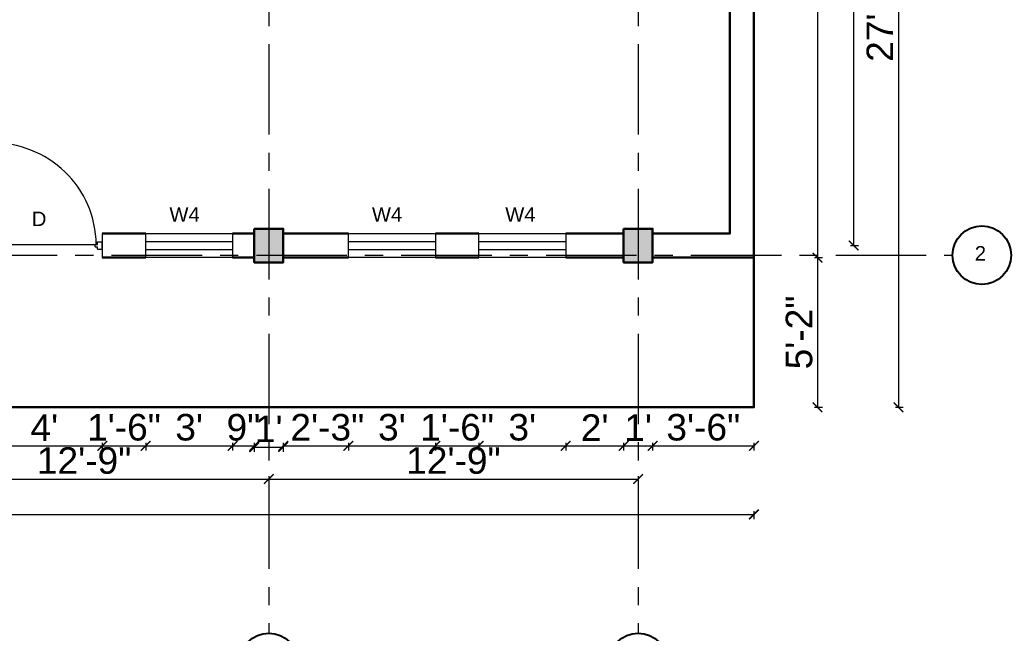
# Model space of a CAD drawing. Header units: inches. Extents: x -6800 to 96653, y -25814 to 17379.
# Drawn here: x 87527.3 to 87938, y -13847.2 to -13593 of the extents above; entities that cross this region are included whole.
import ezdxf

# ---------------------------------------------------------------- set-up
doc = ezdxf.new("R2010")
doc.units = ezdxf.units.IN
doc.header["$MEASUREMENT"] = 0
doc.header["$PDMODE"] = 34
doc.linetypes.add('CENTER', pattern=[2, 1.25, -0.25, 0.25, -0.25])
for name, color, linetype, lineweight in [('Cent line', 54, 'CENTER', 9), ('Column', 101, 'Continuous', 30), ('dimension', 50, 'Continuous', 20), ('dimension @ 1', 50, 'Continuous', 20), ('ele back', 51, 'Continuous', 15), ('Wall', 90, 'Continuous', 30), ('Window', 140, 'Continuous', 13)]:
    doc.layers.add(name, color=color, linetype=linetype, lineweight=lineweight)
doc.styles.get("Standard").update_dxf_attribs({"font": 'arial.ttf'})
doc.dimstyles.get("Standard").update_dxf_attribs({"dimtxt": 7, "dimasz": 4, "dimexe": 2, "dimexo": 2, "dimgap": 2, "dimtad": 1, "dimdec": 0, "dimzin": 0, "dimdsep": 46, "dimlunit": 4, "dimtxsty": 'Standard', "dimblk": 'ARCHTICK', "dimcen": 0.25, "dimclrd": 256, "dimclre": 256, "dimclrt": 256, "dimadec": 0, "dimazin": 0, "dimtfac": 1, "dimtdec": 0, "dimtofl": 0, "dimtmove": 0, "dimatfit": 3, "dimfxl": 1, "dimfxlon": 1, "dimtolj": 1, "dimtzin": 0, "dimlwd": -1, "dimlwe": -1, "dimarcsym": 1})

# ---------------------------------------------------------------- blocks, each defined once
blk = doc.blocks.new('colarch')
at = {"layer": 'Column'}
h = blk.add_hatch(color=256, dxfattribs=at)
h.dxf.hatch_style = 1
h.paths.add_polyline_path([(-6740.22, 498.65), (-6728.22, 498.65), (-6728.22, 512.65), (-6740.22, 512.65)])
blk.add_lwpolyline([(-6740.22, 512.65), (-6728.22, 512.65), (-6728.22, 498.65), (-6740.22, 498.65)], close=True, dxfattribs=at)
blk = doc.blocks.new('_ArchTick')
at = {"color": 0, "linetype": 'ByBlock', "const_width": 0.15}
blk.add_lwpolyline([(-0.5, -0.5), (0.5, 0.5)], dxfattribs=at)
blk = doc.blocks.new('*D2046')
at = {"layer": 'Defpoints', "color": 0, "transparency": 16777216}
for p in [(87513.47, -13691.59), (87561.47, -13691.59), (87561.47, -13769.56)]:
    blk.add_point(p, dxfattribs=at)
at = {"layer": 'dimension', "transparency": 16777216}
for p, q in [((87513.47, -13768.31), (87513.47, -13771.56)), ((87513.47, -13769.56), (87561.47, -13769.56)), ((87561.47, -13768.31), (87561.47, -13771.56))]:
    blk.add_line(p, q, dxfattribs=at)
at = {"layer": 'dimension', "transparency": 16777216, "xscale": 4, "yscale": 4, "zscale": 4, "rotation": 180}
blk.add_blockref('_ArchTick', (87513.47, -13769.56), dxfattribs=at)
at = {"layer": 'dimension', "transparency": 16777216, "xscale": 4, "yscale": 4, "zscale": 4}
blk.add_blockref('_ArchTick', (87561.47, -13769.56), dxfattribs=at)
at = {"layer": 'dimension', "transparency": 16777216, "insert": (87537.47, -13762.06), "char_height": 11, "attachment_point": 5}
blk.add_mtext("\\A1;4'", dxfattribs=at)
blk = doc.blocks.new('*D2045')
at = {"layer": 'Defpoints', "color": 0, "transparency": 16777216}
for p in [(87561.47, -13691.59), (87579.47, -13691.59), (87579.47, -13769.56)]:
    blk.add_point(p, dxfattribs=at)
at = {"layer": 'dimension', "transparency": 16777216}
for p, q in [((87561.47, -13768.31), (87561.47, -13771.56)), ((87561.47, -13769.56), (87579.47, -13769.56)), ((87579.47, -13768.31), (87579.47, -13771.56))]:
    blk.add_line(p, q, dxfattribs=at)
at = {"layer": 'dimension', "transparency": 16777216, "xscale": 4, "yscale": 4, "zscale": 4, "rotation": 180}
blk.add_blockref('_ArchTick', (87561.47, -13769.56), dxfattribs=at)
at = {"layer": 'dimension', "transparency": 16777216, "xscale": 4, "yscale": 4, "zscale": 4}
blk.add_blockref('_ArchTick', (87579.47, -13769.56), dxfattribs=at)
at = {"layer": 'dimension', "transparency": 16777216, "insert": (87570.47, -13761.95), "char_height": 11, "attachment_point": 5}
blk.add_mtext('\\A1;1\'-6"', dxfattribs=at)
blk = doc.blocks.new('*D2043')
at = {"layer": 'Defpoints', "color": 0, "transparency": 16777216}
for p in [(87579.47, -13691.59), (87615.47, -13691.59), (87615.47, -13769.56)]:
    blk.add_point(p, dxfattribs=at)
at = {"layer": 'dimension', "transparency": 16777216}
for p, q in [((87579.47, -13768.31), (87579.47, -13771.56)), ((87579.47, -13769.56), (87615.47, -13769.56)), ((87615.47, -13768.31), (87615.47, -13771.56))]:
    blk.add_line(p, q, dxfattribs=at)
at = {"layer": 'dimension', "transparency": 16777216, "xscale": 4, "yscale": 4, "zscale": 4, "rotation": 180}
blk.add_blockref('_ArchTick', (87579.47, -13769.56), dxfattribs=at)
at = {"layer": 'dimension', "transparency": 16777216, "xscale": 4, "yscale": 4, "zscale": 4}
blk.add_blockref('_ArchTick', (87615.47, -13769.56), dxfattribs=at)
at = {"layer": 'dimension', "transparency": 16777216, "insert": (87597.47, -13761.94), "char_height": 11, "attachment_point": 5}
blk.add_mtext("\\A1;3'", dxfattribs=at)
blk = doc.blocks.new('*D2041')
at = {"layer": 'Defpoints', "color": 0, "transparency": 16777216}
for p in [(87615.47, -13691.59), (87624.47, -13693.59), (87624.47, -13769.56)]:
    blk.add_point(p, dxfattribs=at)
at = {"layer": 'dimension', "transparency": 16777216}
for p, q in [((87615.47, -13768.31), (87615.47, -13771.56)), ((87615.47, -13769.56), (87624.47, -13769.56)), ((87624.47, -13768.31), (87624.47, -13771.56))]:
    blk.add_line(p, q, dxfattribs=at)
at = {"layer": 'dimension', "transparency": 16777216, "xscale": 4, "yscale": 4, "zscale": 4, "rotation": 180}
blk.add_blockref('_ArchTick', (87615.47, -13769.56), dxfattribs=at)
at = {"layer": 'dimension', "transparency": 16777216, "xscale": 4, "yscale": 4, "zscale": 4}
blk.add_blockref('_ArchTick', (87624.47, -13769.56), dxfattribs=at)
at = {"layer": 'dimension', "transparency": 16777216, "insert": (87619.97, -13761.95), "char_height": 11, "attachment_point": 5}
blk.add_mtext('\\A1;9"', dxfattribs=at)
blk = doc.blocks.new('*D2042')
at = {"layer": 'Defpoints', "color": 0, "transparency": 16777216}
for p in [(87624.47, -13693.59), (87636.47, -13693.59), (87636.47, -13770.06)]:
    blk.add_point(p, dxfattribs=at)
at = {"layer": 'dimension', "transparency": 16777216}
for p, q in [((87624.47, -13768.81), (87624.47, -13772.06)), ((87624.47, -13770.06), (87636.47, -13770.06)), ((87636.47, -13768.81), (87636.47, -13772.06))]:
    blk.add_line(p, q, dxfattribs=at)
at = {"layer": 'dimension', "transparency": 16777216, "xscale": 4, "yscale": 4, "zscale": 4, "rotation": 180}
blk.add_blockref('_ArchTick', (87624.47, -13770.06), dxfattribs=at)
at = {"layer": 'dimension', "transparency": 16777216, "xscale": 4, "yscale": 4, "zscale": 4}
blk.add_blockref('_ArchTick', (87636.47, -13770.06), dxfattribs=at)
at = {"layer": 'dimension', "transparency": 16777216, "insert": (87630.47, -13762.54), "char_height": 11, "attachment_point": 5}
blk.add_mtext("\\A1;1'", dxfattribs=at)
blk = doc.blocks.new('*D2040')
at = {"layer": 'Defpoints', "color": 0, "transparency": 16777216}
for p in [(87663.47, -13691.59), (87636.47, -13693.59), (87663.47, -13769.56)]:
    blk.add_point(p, dxfattribs=at)
at = {"layer": 'dimension', "transparency": 16777216}
for p, q in [((87636.47, -13768.31), (87636.47, -13771.56)), ((87636.47, -13769.56), (87663.47, -13769.56)), ((87663.47, -13768.31), (87663.47, -13771.56))]:
    blk.add_line(p, q, dxfattribs=at)
at = {"layer": 'dimension', "transparency": 16777216, "xscale": 4, "yscale": 4, "zscale": 4, "rotation": 180}
blk.add_blockref('_ArchTick', (87636.47, -13769.56), dxfattribs=at)
at = {"layer": 'dimension', "transparency": 16777216, "xscale": 4, "yscale": 4, "zscale": 4}
blk.add_blockref('_ArchTick', (87663.47, -13769.56), dxfattribs=at)
at = {"layer": 'dimension', "transparency": 16777216, "insert": (87654.72, -13761.94), "char_height": 11, "attachment_point": 5}
blk.add_mtext('\\A1;2\'-3"', dxfattribs=at)
blk = doc.blocks.new('*D2039')
at = {"layer": 'Defpoints', "color": 0, "transparency": 16777216}
for p in [(87663.47, -13691.59), (87699.47, -13691.59), (87699.47, -13769.56)]:
    blk.add_point(p, dxfattribs=at)
at = {"layer": 'dimension', "transparency": 16777216}
for p, q in [((87663.47, -13768.31), (87663.47, -13771.56)), ((87663.47, -13769.56), (87699.47, -13769.56)), ((87699.47, -13768.31), (87699.47, -13771.56))]:
    blk.add_line(p, q, dxfattribs=at)
at = {"layer": 'dimension', "transparency": 16777216, "xscale": 4, "yscale": 4, "zscale": 4, "rotation": 180}
blk.add_blockref('_ArchTick', (87663.47, -13769.56), dxfattribs=at)
at = {"layer": 'dimension', "transparency": 16777216, "xscale": 4, "yscale": 4, "zscale": 4}
blk.add_blockref('_ArchTick', (87699.47, -13769.56), dxfattribs=at)
at = {"layer": 'dimension', "transparency": 16777216, "insert": (87681.47, -13761.94), "char_height": 11, "attachment_point": 5}
blk.add_mtext("\\A1;3'", dxfattribs=at)
blk = doc.blocks.new('*D2038')
at = {"layer": 'Defpoints', "color": 0, "transparency": 16777216}
for p in [(87699.47, -13691.59), (87717.47, -13691.59), (87717.47, -13769.56)]:
    blk.add_point(p, dxfattribs=at)
at = {"layer": 'dimension', "transparency": 16777216}
for p, q in [((87699.47, -13768.31), (87699.47, -13771.56)), ((87699.47, -13769.56), (87717.47, -13769.56)), ((87717.47, -13768.31), (87717.47, -13771.56))]:
    blk.add_line(p, q, dxfattribs=at)
at = {"layer": 'dimension', "transparency": 16777216, "xscale": 4, "yscale": 4, "zscale": 4, "rotation": 180}
blk.add_blockref('_ArchTick', (87699.47, -13769.56), dxfattribs=at)
at = {"layer": 'dimension', "transparency": 16777216, "xscale": 4, "yscale": 4, "zscale": 4}
blk.add_blockref('_ArchTick', (87717.47, -13769.56), dxfattribs=at)
at = {"layer": 'dimension', "transparency": 16777216, "insert": (87708.47, -13761.95), "char_height": 11, "attachment_point": 5}
blk.add_mtext('\\A1;1\'-6"', dxfattribs=at)
blk = doc.blocks.new('*D2037')
at = {"layer": 'Defpoints', "color": 0, "transparency": 16777216}
for p in [(87717.47, -13691.59), (87753.47, -13691.59), (87753.47, -13769.56)]:
    blk.add_point(p, dxfattribs=at)
at = {"layer": 'dimension', "transparency": 16777216}
for p, q in [((87717.47, -13768.31), (87717.47, -13771.56)), ((87717.47, -13769.56), (87753.47, -13769.56)), ((87753.47, -13768.31), (87753.47, -13771.56))]:
    blk.add_line(p, q, dxfattribs=at)
at = {"layer": 'dimension', "transparency": 16777216, "xscale": 4, "yscale": 4, "zscale": 4, "rotation": 180}
blk.add_blockref('_ArchTick', (87717.47, -13769.56), dxfattribs=at)
at = {"layer": 'dimension', "transparency": 16777216, "xscale": 4, "yscale": 4, "zscale": 4}
blk.add_blockref('_ArchTick', (87753.47, -13769.56), dxfattribs=at)
at = {"layer": 'dimension', "transparency": 16777216, "insert": (87735.47, -13761.94), "char_height": 11, "attachment_point": 5}
blk.add_mtext("\\A1;3'", dxfattribs=at)
blk = doc.blocks.new('*D2033')
at = {"layer": 'Defpoints', "color": 0, "transparency": 16777216}
for p in [(87753.47, -13691.59), (87777.47, -13693.59), (87777.47, -13769.56)]:
    blk.add_point(p, dxfattribs=at)
at = {"layer": 'dimension', "transparency": 16777216}
for p, q in [((87753.47, -13768.31), (87753.47, -13771.56)), ((87753.47, -13769.56), (87777.47, -13769.56)), ((87777.47, -13768.31), (87777.47, -13771.56))]:
    blk.add_line(p, q, dxfattribs=at)
at = {"layer": 'dimension', "transparency": 16777216, "xscale": 4, "yscale": 4, "zscale": 4, "rotation": 180}
blk.add_blockref('_ArchTick', (87753.47, -13769.56), dxfattribs=at)
at = {"layer": 'dimension', "transparency": 16777216, "xscale": 4, "yscale": 4, "zscale": 4}
blk.add_blockref('_ArchTick', (87777.47, -13769.56), dxfattribs=at)
at = {"layer": 'dimension', "transparency": 16777216, "insert": (87765.47, -13762.04), "char_height": 11, "attachment_point": 5}
blk.add_mtext("\\A1;2'", dxfattribs=at)
blk = doc.blocks.new('*D2034')
at = {"layer": 'Defpoints', "color": 0, "transparency": 16777216}
for p in [(87777.47, -13693.59), (87789.47, -13693.59), (87789.47, -13769.56)]:
    blk.add_point(p, dxfattribs=at)
at = {"layer": 'dimension', "transparency": 16777216}
for p, q in [((87777.47, -13768.31), (87777.47, -13771.56)), ((87777.47, -13769.56), (87789.47, -13769.56)), ((87789.47, -13768.31), (87789.47, -13771.56))]:
    blk.add_line(p, q, dxfattribs=at)
at = {"layer": 'dimension', "transparency": 16777216, "xscale": 4, "yscale": 4, "zscale": 4, "rotation": 180}
blk.add_blockref('_ArchTick', (87777.47, -13769.56), dxfattribs=at)
at = {"layer": 'dimension', "transparency": 16777216, "xscale": 4, "yscale": 4, "zscale": 4}
blk.add_blockref('_ArchTick', (87789.47, -13769.56), dxfattribs=at)
at = {"layer": 'dimension', "transparency": 16777216, "insert": (87783.47, -13762.04), "char_height": 11, "attachment_point": 5}
blk.add_mtext("\\A1;1'", dxfattribs=at)
blk = doc.blocks.new('*D2032')
at = {"layer": 'Defpoints', "color": 0, "transparency": 16777216}
for p in [(87831.47, -13691.59), (87789.47, -13693.59), (87831.47, -13769.56)]:
    blk.add_point(p, dxfattribs=at)
at = {"layer": 'dimension', "transparency": 16777216}
for p, q in [((87789.47, -13768.31), (87789.47, -13771.56)), ((87789.47, -13769.56), (87831.47, -13769.56)), ((87831.47, -13768.31), (87831.47, -13771.56))]:
    blk.add_line(p, q, dxfattribs=at)
at = {"layer": 'dimension', "transparency": 16777216, "xscale": 4, "yscale": 4, "zscale": 4, "rotation": 180}
blk.add_blockref('_ArchTick', (87789.47, -13769.56), dxfattribs=at)
at = {"layer": 'dimension', "transparency": 16777216, "xscale": 4, "yscale": 4, "zscale": 4}
blk.add_blockref('_ArchTick', (87831.47, -13769.56), dxfattribs=at)
at = {"layer": 'dimension', "transparency": 16777216, "insert": (87810.47, -13761.94), "char_height": 11, "attachment_point": 5}
blk.add_mtext('\\A1;3\'-6"', dxfattribs=at)
blk = doc.blocks.new('*D2044')
at = {"layer": 'Defpoints', "color": 0, "transparency": 16777216}
for p in [(87477.47, -13693.59), (87630.47, -13693.59), (87630.47, -13783.34)]:
    blk.add_point(p, dxfattribs=at)
at = {"layer": 'dimension', "transparency": 16777216}
for p, q in [((87477.47, -13782.09), (87477.47, -13785.34)), ((87630.47, -13782.09), (87630.47, -13785.34)), ((87477.47, -13783.34), (87630.47, -13783.34))]:
    blk.add_line(p, q, dxfattribs=at)
at = {"layer": 'dimension', "transparency": 16777216, "xscale": 4, "yscale": 4, "zscale": 4, "rotation": 180}
blk.add_blockref('_ArchTick', (87477.47, -13783.34), dxfattribs=at)
at = {"layer": 'dimension', "transparency": 16777216, "xscale": 4, "yscale": 4, "zscale": 4}
blk.add_blockref('_ArchTick', (87630.47, -13783.34), dxfattribs=at)
at = {"layer": 'dimension', "transparency": 16777216, "insert": (87553.97, -13775.73), "char_height": 11, "attachment_point": 5}
blk.add_mtext('\\A1;12\'-9"', dxfattribs=at)
blk = doc.blocks.new('*D2036')
at = {"layer": 'Defpoints', "color": 0, "transparency": 16777216}
for p in [(87630.47, -13693.59), (87783.47, -13693.59), (87783.47, -13783.34)]:
    blk.add_point(p, dxfattribs=at)
at = {"layer": 'dimension', "transparency": 16777216}
for p, q in [((87630.47, -13782.09), (87630.47, -13785.34)), ((87783.47, -13782.09), (87783.47, -13785.34)), ((87630.47, -13783.34), (87783.47, -13783.34))]:
    blk.add_line(p, q, dxfattribs=at)
at = {"layer": 'dimension', "transparency": 16777216, "xscale": 4, "yscale": 4, "zscale": 4, "rotation": 180}
blk.add_blockref('_ArchTick', (87630.47, -13783.34), dxfattribs=at)
at = {"layer": 'dimension', "transparency": 16777216, "xscale": 4, "yscale": 4, "zscale": 4}
blk.add_blockref('_ArchTick', (87783.47, -13783.34), dxfattribs=at)
at = {"layer": 'dimension', "transparency": 16777216, "insert": (87706.97, -13775.73), "char_height": 11, "attachment_point": 5}
blk.add_mtext('\\A1;12\'-9"', dxfattribs=at)
blk = doc.blocks.new('*D2035')
at = {"layer": 'Defpoints', "color": 0, "transparency": 16777216}
for p in [(86594.47, -13753.59), (87831.47, -13753.59), (87831.47, -13797.96)]:
    blk.add_point(p, dxfattribs=at)
at = {"layer": 'dimension', "transparency": 16777216}
for p, q in [((86594.47, -13796.71), (86594.47, -13799.96)), ((86594.47, -13797.96), (87831.47, -13797.96)), ((87831.47, -13796.71), (87831.47, -13799.96))]:
    blk.add_line(p, q, dxfattribs=at)
at = {"layer": 'dimension', "transparency": 16777216, "xscale": 4, "yscale": 4, "zscale": 4, "rotation": 180}
blk.add_blockref('_ArchTick', (86594.47, -13797.96), dxfattribs=at)
at = {"layer": 'dimension', "transparency": 16777216, "xscale": 4, "yscale": 4, "zscale": 4}
blk.add_blockref('_ArchTick', (87831.47, -13797.96), dxfattribs=at)
at = {"layer": 'dimension', "transparency": 16777216, "insert": (87212.97, -13790.34), "char_height": 11, "attachment_point": 5}
blk.add_mtext('\\A1;103\'-1"', dxfattribs=at)
blk = doc.blocks.new('*D2030')
at = {"layer": 'Defpoints', "color": 0, "transparency": 16777216}
for p in [(87831.47, -13419.59), (87831.47, -13691.59), (87857.8, -13691.59)]:
    blk.add_point(p, dxfattribs=at)
at = {"layer": 'dimension', "transparency": 16777216}
for p, q in [((87856.55, -13419.59), (87859.8, -13419.59)), ((87857.8, -13419.59), (87857.8, -13691.59)), ((87856.55, -13691.59), (87859.8, -13691.59))]:
    blk.add_line(p, q, dxfattribs=at)
at = {"layer": 'dimension', "transparency": 16777216, "xscale": 4, "yscale": 4, "zscale": 4}
for p, rotation in [((87857.8, -13419.59), 90), ((87857.8, -13691.59), 270)]:
    blk.add_blockref('_ArchTick', p, dxfattribs=dict(at, rotation=rotation))
at = {"layer": 'dimension', "transparency": 16777216, "insert": (87850.18, -13555.59), "char_height": 11, "attachment_point": 5, "rotation": 90}
blk.add_mtext('\\A1;22\'-8"', dxfattribs=at)
blk = doc.blocks.new('*D2031')
at = {"layer": 'Defpoints', "color": 0, "transparency": 16777216}
for p in [(87831.47, -13691.59), (87831.47, -13753.59), (87857.8, -13753.59)]:
    blk.add_point(p, dxfattribs=at)
at = {"layer": 'dimension', "transparency": 16777216}
for p, q in [((87856.55, -13691.59), (87859.8, -13691.59)), ((87857.8, -13691.59), (87857.8, -13753.59)), ((87856.55, -13753.59), (87859.8, -13753.59))]:
    blk.add_line(p, q, dxfattribs=at)
at = {"layer": 'dimension', "transparency": 16777216, "xscale": 4, "yscale": 4, "zscale": 4}
for p, rotation in [((87857.8, -13691.59), 90), ((87857.8, -13753.59), 270)]:
    blk.add_blockref('_ArchTick', p, dxfattribs=dict(at, rotation=rotation))
at = {"layer": 'dimension', "transparency": 16777216, "insert": (87850.18, -13722.59), "char_height": 11, "attachment_point": 5, "rotation": 90}
blk.add_mtext('\\A1;5\'-2"', dxfattribs=at)
blk = doc.blocks.new('*D2029')
at = {"layer": 'Defpoints', "color": 0, "transparency": 16777216}
for p in [(87783.47, -13426.59), (87783.47, -13686.59), (87872.75, -13686.59)]:
    blk.add_point(p, dxfattribs=at)
at = {"layer": 'dimension', "transparency": 16777216}
for p, q in [((87871.5, -13426.59), (87874.75, -13426.59)), ((87872.75, -13426.59), (87872.75, -13686.59)), ((87871.5, -13686.59), (87874.75, -13686.59))]:
    blk.add_line(p, q, dxfattribs=at)
at = {"layer": 'dimension', "transparency": 16777216, "xscale": 4, "yscale": 4, "zscale": 4}
for p, rotation in [((87872.75, -13426.59), 90), ((87872.75, -13686.59), 270)]:
    blk.add_blockref('_ArchTick', p, dxfattribs=dict(at, rotation=rotation))
at = {"layer": 'dimension', "transparency": 16777216, "insert": (87865.14, -13556.59), "char_height": 11, "attachment_point": 5, "rotation": 90}
blk.add_mtext('\\A1;21\'-8"', dxfattribs=at)
blk = doc.blocks.new('*D2028')
at = {"layer": 'Defpoints', "color": 0, "transparency": 16777216}
for p in [(87831.47, -13419.59), (87831.47, -13753.59), (87891.3, -13753.59)]:
    blk.add_point(p, dxfattribs=at)
at = {"layer": 'dimension', "transparency": 16777216}
for p, q in [((87890.05, -13419.59), (87893.3, -13419.59)), ((87891.3, -13419.59), (87891.3, -13753.59)), ((87890.05, -13753.59), (87893.3, -13753.59))]:
    blk.add_line(p, q, dxfattribs=at)
at = {"layer": 'dimension', "transparency": 16777216, "xscale": 4, "yscale": 4, "zscale": 4}
for p, rotation in [((87891.3, -13419.59), 90), ((87891.3, -13753.59), 270)]:
    blk.add_blockref('_ArchTick', p, dxfattribs=dict(at, rotation=rotation))
at = {"layer": 'dimension', "transparency": 16777216, "insert": (87883.69, -13586.59), "char_height": 11, "attachment_point": 5, "rotation": 90}
blk.add_mtext('\\A1;27\'-10"', dxfattribs=at)

msp = doc.modelspace()

# ---------------------------------------------------------------- linework, layer by layer
at = {"transparency": 33554651}
for centre in [(87925.89, -13690.59), (87630.47, -13859.33), (87783.47, -13859.33)]:
    msp.add_circle(centre, 12.12, dxfattribs=at)
at = {"layer": 'Cent line', "ltscale": 30, "transparency": 33554643}
for p, q in [((87630.47, -13363.1), (87630.47, -13847.21)), ((87783.47, -13363.1), (87783.47, -13847.21)), ((86545.32, -13690.59), (87913.76, -13690.59))]:
    msp.add_line(p, q, dxfattribs=at)
at = {"layer": 'dimension', "transparency": 33554651}
msp.add_lwpolyline([(86594.47, -13407.59), (87831.47, -13407.59), (87831.47, -13753.59), (86594.47, -13753.59)], close=True, dxfattribs=at)
at = {"layer": 'ele back', "transparency": 33554651}
for p, q in [((87516.47, -13686.09), (87558.97, -13686.09)), ((87558.47, -13687.09), (87558.47, -13686.09)), ((87558.47, -13686.09), (87559.47, -13686.09)), ((87558.47, -13687.09), (87559.47, -13687.09)), ((87559.47, -13685.09), (87561.47, -13685.09)), ((87559.47, -13686.09), (87559.47, -13685.09)), ((87559.47, -13688.09), (87559.47, -13687.09)), ((87561.47, -13688.09), (87561.47, -13685.09)), ((87559.47, -13688.09), (87561.47, -13688.09))]:
    msp.add_line(p, q, dxfattribs=at)
msp.add_arc((87516.47, -13686.59), 42.5, 0.6741, 91.3483, dxfattribs=at)
at = {"layer": 'Wall', "transparency": 33554651}
for p, q in [((87579.47, -13681.59), (87561.47, -13681.59)), ((87624.47, -13681.59), (87615.47, -13681.59)), ((87663.47, -13681.59), (87636.47, -13681.59)), ((87717.47, -13681.59), (87699.47, -13681.59)), ((87777.47, -13681.59), (87753.47, -13681.59)), ((87579.47, -13691.59), (87561.47, -13691.59)), ((87624.47, -13691.59), (87615.47, -13691.59)), ((87663.47, -13691.59), (87636.47, -13691.59)), ((87717.47, -13691.59), (87699.47, -13691.59)), ((87777.47, -13691.59), (87753.47, -13691.59)), ((87831.47, -13691.59), (87789.47, -13691.59))]:
    msp.add_line(p, q, dxfattribs=at)
for points in [[(87819.47, -13419.59), (87831.47, -13419.59), (87831.47, -13753.59), (86594.47, -13753.59), (86594.47, -13407.59), (86612.47, -13407.59)], [(87819.47, -13429.59), (87821.47, -13429.59), (87821.47, -13681.59), (87789.47, -13681.59)]]:
    msp.add_lwpolyline(points, dxfattribs=at)
at = {"layer": 'Window', "transparency": 33554651}
for p, q in [((87561.47, -13681.59), (87561.47, -13691.59)), ((87579.47, -13684.92), (87615.47, -13684.92)), ((87663.47, -13684.92), (87699.47, -13684.92)), ((87717.47, -13684.92), (87753.47, -13684.92)), ((87579.47, -13688.26), (87615.47, -13688.26)), ((87663.47, -13688.26), (87699.47, -13688.26)), ((87717.47, -13688.26), (87753.47, -13688.26))]:
    msp.add_line(p, q, dxfattribs=at)
for points in [[(87579.47, -13681.59), (87615.47, -13681.59), (87615.47, -13691.59), (87579.47, -13691.59)], [(87663.47, -13681.59), (87699.47, -13681.59), (87699.47, -13691.59), (87663.47, -13691.59)], [(87717.47, -13681.59), (87753.47, -13681.59), (87753.47, -13691.59), (87717.47, -13691.59)]]:
    msp.add_lwpolyline(points, close=True, dxfattribs=at)

# ---------------------------------------------------------------- block references
at = {"layer": 'Wall', "transparency": 33554651}
for p in [(94364.69, -14192.24), (94517.69, -14192.24)]:
    msp.add_blockref('colarch', p, dxfattribs=at)

# ---------------------------------------------------------------- texts
at = {"transparency": 33554651, "char_height": 6, "width": 837.6015, "attachment_point": 1}
for insert in [(87589.29, -13670.7), (87673.19, -13670.7), (87728.41, -13670.7)]:
    msp.add_mtext('W4', dxfattribs=dict(at, insert=insert))
at = {"transparency": 33554651, "char_height": 6, "attachment_point": 1}
for s, insert in [('D', (87532.29, -13672.51)), ('2', (87922.93, -13686.8))]:
    msp.add_mtext_dynamic_manual_height_columns(s, width=837.6015, gutter_width=65.57, heights=[0], dxfattribs=dict(at, insert=insert))

# ---------------------------------------------------------------- dimensions: what is measured, and where the dimension line sits
at = {"layer": 'dimension @ 1', "transparency": 33554651}
for base, p1, p2, picture, middle in [((87857.8, -13691.59), (87831.47, -13419.59), (87831.47, -13691.59), '*D2030', (87850.18, -13555.59)), ((87891.3, -13753.59), (87831.47, -13419.59), (87831.47, -13753.59), '*D2028', (87883.69, -13586.59)), ((87872.75, -13686.59), (87783.47, -13426.59), (87783.47, -13686.59), '*D2029', (87865.14, -13556.59)), ((87857.8, -13753.59), (87831.47, -13691.59), (87831.47, -13753.59), '*D2031', (87850.18, -13722.59))]:
    dim = msp.add_linear_dim(base=base, p1=p1, p2=p2, angle=90, dimstyle='Standard', override={"dimscale": 1, "dimtxt": 11, "dimtix": 0, "dimtofl": 0, "dimtmove": 0, "dimatfit": 3, "dimfxl": 1.25}, dxfattribs=at)
    dim.commit()
    dim.dimension.update_dxf_attribs({"geometry": picture, "text_midpoint": middle})
for base, p1, p2, picture, middle in [((87561.47, -13769.56), (87513.47, -13691.59), (87561.47, -13691.59), '*D2046', (87537.47, -13762.06)), ((87615.47, -13769.56), (87579.47, -13691.59), (87615.47, -13691.59), '*D2043', (87597.47, -13761.94)), ((87699.47, -13769.56), (87663.47, -13691.59), (87699.47, -13691.59), '*D2039', (87681.47, -13761.94)), ((87753.47, -13769.56), (87717.47, -13691.59), (87753.47, -13691.59), '*D2037', (87735.47, -13761.94)), ((87777.47, -13769.56), (87753.47, -13691.59), (87777.47, -13693.59), '*D2033', (87765.47, -13762.04)), ((87831.47, -13769.56), (87789.47, -13693.59), (87831.47, -13691.59), '*D2032', (87810.47, -13761.94)), ((87630.47, -13783.34), (87477.47, -13693.59), (87630.47, -13693.59), '*D2044', (87553.97, -13775.73)), ((87783.47, -13783.34), (87630.47, -13693.59), (87783.47, -13693.59), '*D2036', (87706.97, -13775.73)), ((87831.47, -13797.96), (86594.47, -13753.59), (87831.47, -13753.59), '*D2035', (87212.97, -13790.34))]:
    dim = msp.add_linear_dim(base=base, p1=p1, p2=p2, dimstyle='Standard', override={"dimscale": 1, "dimtxt": 11, "dimtix": 0, "dimtofl": 0, "dimtmove": 0, "dimatfit": 3, "dimfxl": 1.25}, dxfattribs=at)
    dim.commit()
    dim.dimension.update_dxf_attribs({"geometry": picture, "text_midpoint": middle})
for base, p1, p2, picture, middle in [((87579.47, -13769.56), (87561.47, -13691.59), (87579.47, -13691.59), '*D2045', (87570.47, -13769.56)), ((87624.47, -13769.56), (87615.47, -13691.59), (87624.47, -13693.59), '*D2041', (87619.97, -13769.56)), ((87663.47, -13769.56), (87636.47, -13693.59), (87663.47, -13691.59), '*D2040', (87654.72, -13769.56)), ((87717.47, -13769.56), (87699.47, -13691.59), (87717.47, -13691.59), '*D2038', (87708.47, -13769.56)), ((87636.47, -13770.06), (87624.47, -13693.59), (87636.47, -13693.59), '*D2042', (87630.47, -13770.06)), ((87789.47, -13769.56), (87777.47, -13693.59), (87789.47, -13693.59), '*D2034', (87783.47, -13769.56))]:
    dim = msp.add_linear_dim(base=base, p1=p1, p2=p2, dimstyle='Standard', override={"dimscale": 1, "dimtxt": 11, "dimtix": 0, "dimtofl": 0, "dimtmove": 0, "dimatfit": 3, "dimfxl": 1.25}, dxfattribs=at)
    dim.commit()
    dim.dimension.update_dxf_attribs({"geometry": picture, "text_midpoint": middle, "dimtype": 160})

doc.saveas('drawing.dxf')
